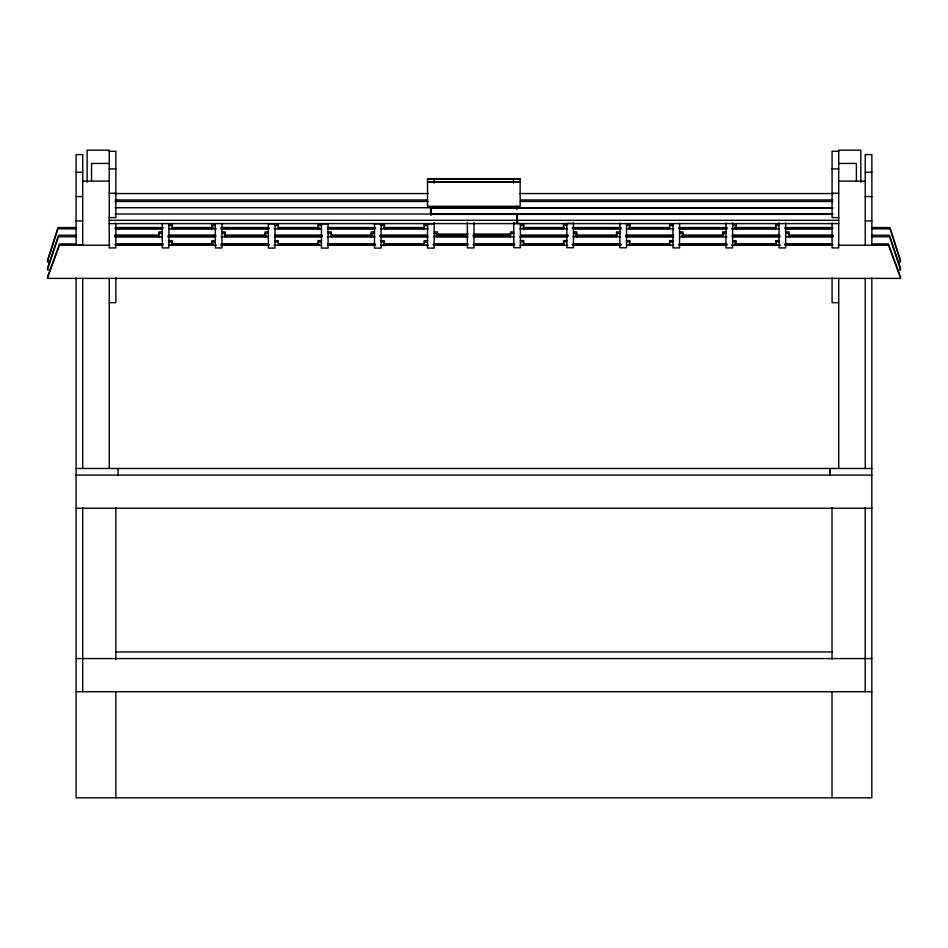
<?xml version="1.0" encoding="UTF-8"?>
<svg xmlns="http://www.w3.org/2000/svg" width="948" height="948" viewBox="0 0 948 948"><rect width="100%" height="100%" fill="white"/><g stroke="black" fill="none" stroke-linecap="round" stroke-linejoin="round"><path stroke-width="1.42" d="M47.4 260.7L57.994 227.544L75.757 227.544M47.4 268.391L58.551 235.234L76.326 235.234M47.4 277.077L59.605 243.92L75.887 243.92M109.233 151.277L115.869 151.277L115.869 217.59L109.233 217.59M838.707 151.265L832.083 151.265L832.083 217.578L838.707 217.578M109.233 163.447L91.553 163.447L91.553 181.056M838.707 163.447L856.388 163.447L856.388 181.056M109.233 168.934L115.869 168.934M832.083 168.934L838.707 168.934M76.089 172.252L82.713 172.252M865.24 172.263L871.864 172.263M427.536 178.876L520.156 178.876M82.713 181.127L109.233 181.127M838.707 181.127L865.24 181.127M427.536 181.815L520.156 181.815M427.536 182.004L520.156 182.004M109.233 193.262L115.869 193.262M832.083 193.262L838.707 193.262M114.542 193.57L428.093 193.57M519.8 193.57L833.363 193.57M76.089 196.58L82.713 196.58M865.24 196.592L871.864 196.592M115.158 199.957L427.37 199.957M520.582 199.957L832.794 199.957M115.146 201.474L428.141 201.474M520.345 201.474L832.794 201.474M115.146 207.742L516.826 207.742M517.383 207.742L832.782 207.742M832.806 208.098L431.127 208.098L431.127 215.172M115.146 214.023L516.826 214.023L516.826 223.609L109.233 223.609M832.782 214.023L517.383 214.023L517.383 223.609L838.707 223.609M431.127 214.367L832.806 214.367M109.233 220.292L516.826 220.292M517.383 220.292L838.707 220.292M76.089 220.908L82.713 220.908M865.24 220.908L871.864 220.908M513.792 223.42L520.416 223.42L520.416 247.724L513.792 247.724L513.792 222.614M573.469 223.408L566.833 223.408L566.833 247.712L573.469 247.712L573.469 223.053M268.379 223.787L275.015 223.787L275.015 248.092L268.379 248.092L268.379 223.444M328.067 223.787L321.431 223.787L321.431 248.092L328.067 248.092L328.067 223.444M374.484 223.787L381.108 223.787L381.108 248.092L374.484 248.092L374.484 223.444M434.16 223.787L427.536 223.787L427.536 248.092L434.16 248.092L434.16 222.614M168.922 224.226L172.228 224.226L172.228 228.847M215.338 224.226L212.02 224.226L212.02 228.847M275.015 224.226L278.333 224.226L278.333 228.847M321.431 224.226L318.113 224.226L318.113 228.847M381.108 224.226L384.426 224.226L384.426 228.847M427.524 224.226L424.218 224.226L424.218 228.847M520.416 224.226L523.734 224.226L523.734 228.847M566.833 224.226L563.515 224.226L563.515 228.847M626.51 224.226L629.827 224.226L629.827 228.847M672.938 224.226L669.62 224.226L669.62 228.847M732.614 224.226L735.932 224.226L735.932 228.847M779.031 224.226L775.713 224.226L775.713 228.847M168.922 225.541L172.228 225.541M212.02 225.541L215.338 225.541M275.015 225.541L278.333 225.541M318.113 225.541L321.431 225.541M381.108 225.541L384.426 225.541M424.218 225.541L427.524 225.541M520.416 225.541L523.734 225.541M563.515 225.541L566.833 225.541M626.51 225.541L629.827 225.541M669.62 225.541L672.938 225.541M732.614 225.541L735.932 225.541M775.713 225.541L779.031 225.541M115.727 227.544L163.103 227.544M171.991 227.544L213.442 227.544M220.837 227.544L268.213 227.544M278.582 227.544L318.552 227.544M327.427 227.544L374.804 227.544M383.691 227.544L423.661 227.544M522.846 227.544L564.297 227.544M573.184 227.544L620.549 227.544M629.436 227.544L669.407 227.544M679.775 227.544L727.14 227.544M734.546 227.544L775.997 227.544M784.885 227.544L832.249 227.544M872.231 227.544L889.994 227.544L900.6 260.7M115.135 228.018L162.487 228.018M171.363 228.018L212.802 228.018M221.678 228.018L269.031 228.018M277.906 228.018L319.334 228.018M328.221 228.018L375.562 228.018M384.45 228.018L424.396 228.018M523.533 228.018L563.491 228.018M572.367 228.018L621.201 228.018M628.595 228.018L670.023 228.018M678.898 228.018L726.251 228.018M735.127 228.018L776.566 228.018M785.442 228.018L832.794 228.018M115.135 228.575L162.487 228.575M171.363 228.575L212.802 228.575M221.678 228.575L269.031 228.575M277.906 228.575L319.334 228.575M328.221 228.575L375.562 228.575M384.45 228.575L424.396 228.575M523.533 228.575L563.491 228.575M572.367 228.575L621.201 228.575M628.595 228.575L670.023 228.575M678.898 228.575L726.251 228.575M735.127 228.575L776.566 228.575M785.442 228.575L832.794 228.575M75.639 228.847L57.875 228.847L47.4 262.004L50.363 262.004M115.62 228.847L163.009 228.847M168.922 228.847L216.322 228.847M220.766 228.847L268.154 228.847M274.079 228.847L321.467 228.847M327.392 228.847L374.78 228.847M380.693 228.847L428.081 228.847M519.895 228.847L567.283 228.847M573.208 228.847L620.596 228.847M626.51 228.847L673.91 228.847M679.835 228.847L727.223 228.847M731.666 228.847L779.055 228.847M784.968 228.847L832.356 228.847M872.35 228.847L890.113 228.847L900.6 262.004L897.638 262.004M162.286 231.916L158.968 231.916L158.968 236.799M328.067 231.916L331.385 231.916L331.385 236.799M374.484 231.916L371.166 231.916L371.166 236.799M434.16 231.916L437.478 231.916L437.478 236.799M513.792 231.916L510.474 231.916L510.474 236.799M573.469 231.916L576.787 231.916L576.787 236.799M619.885 231.916L616.567 231.916L616.567 236.799M679.562 231.916L682.88 231.916L682.88 236.799M725.978 231.916L722.66 231.916L722.66 236.799M785.667 231.916L788.973 231.916L788.973 236.799M221.962 231.952L225.28 231.952L225.28 236.834M268.379 231.94L265.073 231.94L265.073 236.834M158.968 233.492L162.286 233.492M328.067 233.492L331.385 233.492M371.166 233.492L374.484 233.492M434.16 233.492L437.478 233.492M510.474 233.492L513.792 233.492M573.469 233.492L576.787 233.492M616.567 233.492L619.885 233.492M679.562 233.492L682.88 233.492M722.66 233.492L725.978 233.492M785.667 233.492L788.973 233.492M221.962 233.516L225.28 233.516M265.073 233.516L268.379 233.516M437.111 234.061L468.075 234.061M473.976 234.061L510.842 234.061M114.838 235.234L159.264 235.234M168.152 235.234L215.552 235.234M224.439 235.234L265.902 235.234M274.79 235.234L322.19 235.234M331.065 235.234L372.54 235.234M379.947 235.234L427.335 235.234M436.222 235.234L467.328 235.234M473.253 235.234L510.273 235.234M520.642 235.234L568.042 235.234M575.448 235.234L616.911 235.234M625.799 235.234L673.199 235.234M682.074 235.234L723.549 235.234M732.437 235.234L779.825 235.234M788.712 235.234L833.15 235.234M871.65 235.234L889.425 235.234L900.6 268.391M115.158 235.519L159.548 235.519M168.424 235.519L215.777 235.519M224.652 235.519L266.092 235.519M274.967 235.519L322.32 235.519M331.196 235.519L372.623 235.519M380.018 235.519L427.37 235.519M436.246 235.519L467.328 235.519M473.242 235.519L510.237 235.519M520.594 235.519L567.947 235.519M575.341 235.519L616.769 235.519M625.656 235.519L672.997 235.519M681.885 235.519L723.312 235.519M732.188 235.519L779.54 235.519M788.416 235.519L832.806 235.519M115.158 236.526L159.548 236.526M168.424 236.526L215.777 236.526M224.652 236.526L266.092 236.526M274.967 236.526L322.32 236.526M331.196 236.526L372.623 236.526M380.018 236.526L427.37 236.526M436.246 236.526L467.328 236.526M473.242 236.526L510.237 236.526M520.594 236.526L567.947 236.526M575.341 236.526L616.769 236.526M625.656 236.526L672.997 236.526M681.885 236.526L723.312 236.526M732.188 236.526L779.54 236.526M788.416 236.526L832.806 236.526M76.136 236.799L58.397 236.799L47.4 269.955L50.363 269.955M114.59 236.799L162.286 236.799M167.843 236.799L215.172 236.799M221.085 236.799L268.414 236.799M274.327 236.799L321.656 236.799M327.57 236.799L374.898 236.799M380.812 236.799L428.141 236.799M434.054 236.799L468.075 236.799M473.988 236.799L513.923 236.799M519.836 236.799L567.165 236.799M573.09 236.799L620.419 236.799M626.332 236.799L673.661 236.799M679.562 236.799L726.903 236.799M732.816 236.799L780.145 236.799M785.667 236.799L833.387 236.799M871.84 236.799L889.591 236.799L900.6 269.955L897.638 269.955M168.922 240.602L172.228 240.602L172.228 245.224M215.338 240.602L212.02 240.602L212.02 245.224M275.015 240.602L278.333 240.602L278.333 245.224M321.431 240.602L318.113 240.602L318.113 245.224M520.416 240.602L523.734 240.602L523.734 245.224M566.833 240.602L563.515 240.602L563.515 245.224M626.51 240.602L629.827 240.602L629.827 245.224M672.938 240.602L669.62 240.602L669.62 245.224M732.614 240.602L735.932 240.602L735.932 245.224M779.031 240.602L775.713 240.602L775.713 245.224M381.108 240.78L384.426 240.78L384.426 245.413L381.108 245.413M427.524 240.78L424.218 240.78L424.218 245.413L427.524 245.413M168.922 241.918L172.228 241.918M212.02 241.918L215.338 241.918M275.015 241.918L278.333 241.918M318.113 241.918L321.431 241.918M520.416 241.918L523.734 241.918M563.515 241.918L566.833 241.918M626.51 241.918L629.827 241.918M669.62 241.918L672.938 241.918M732.614 241.918L735.932 241.918M775.713 241.918L779.031 241.918M381.108 242.096L384.426 242.096M424.218 242.096L427.524 242.096M115.846 243.92L163.198 243.92M172.074 243.92L213.513 243.92M220.92 243.92L268.272 243.92M278.641 243.92L318.599 243.92M327.475 243.92L374.839 243.92M383.715 243.92L423.673 243.92M434.03 243.92L468.075 243.92M473.988 243.92L513.946 243.92M522.834 243.92L564.273 243.92M573.149 243.92L620.502 243.92M629.389 243.92L669.347 243.92M679.704 243.92L727.069 243.92M734.463 243.92L775.902 243.92M784.778 243.92L832.143 243.92M872.101 243.92L888.383 243.92L900.6 277.077M115.135 244.394L162.487 244.394M171.363 244.394L212.802 244.394M221.678 244.394L269.031 244.394M277.906 244.394L319.334 244.394M328.221 244.394L375.562 244.394M384.45 244.394L424.396 244.394M433.272 244.394L467.305 244.394M473.23 244.394L514.657 244.394M523.533 244.394L563.491 244.394M572.367 244.394L621.201 244.394M628.595 244.394L670.023 244.394M678.898 244.394L726.251 244.394M735.127 244.394L776.566 244.394M785.442 244.394L832.794 244.394M115.135 244.951L162.487 244.951M171.363 244.951L212.802 244.951M221.678 244.951L269.031 244.951M277.906 244.951L319.334 244.951M328.221 244.951L375.562 244.951M384.45 244.951L424.396 244.951M433.272 244.951L467.305 244.951M473.23 244.951L514.657 244.951M523.533 244.951L563.491 244.951M572.367 244.951L621.201 244.951M628.595 244.951L670.023 244.951M678.898 244.951L726.251 244.951M735.127 244.951L776.566 244.951M785.442 244.951L832.794 244.951M109.778 245.224L59.44 245.224L47.4 278.38L900.6 278.38L888.549 245.224L838.21 245.224M115.703 245.224L163.08 245.224M168.922 245.224L216.381 245.224M220.813 245.224L268.201 245.224M274.114 245.224L321.491 245.224M327.416 245.224L374.792 245.224M380.717 245.224L428.093 245.224M434.018 245.224L468.063 245.224M473.988 245.224L513.97 245.224M519.883 245.224L567.271 245.224M573.184 245.224L620.561 245.224M626.486 245.224L673.862 245.224M679.787 245.224L727.163 245.224M731.607 245.224L780.465 245.224M784.908 245.224L832.285 245.224M109.233 302.673L115.869 302.673L115.869 277.859M838.707 302.685L832.083 302.685L832.083 277.859M76.089 468.478L871.864 468.478M76.089 475.102L871.864 475.102M76.089 508.258L871.864 508.258M115.869 651.94L832.024 651.94M76.089 658.564L871.816 658.564M76.089 691.72L871.816 691.72M871.864 245.212L871.864 154.595L865.24 154.595L865.24 245.224M871.816 277.989L871.816 797.813L76.089 797.813L76.089 277.989M865.24 278.38L865.24 468.478M865.18 507.524L865.18 691.72M860.808 182.229L860.808 150.187L838.707 150.187L838.707 247.914L832.083 247.914L832.083 222.863M838.707 278.38L838.707 468.478M832.024 507.524L832.024 659.298M832.024 691.72L832.024 797.813M785.667 222.863L785.667 247.914L779.031 247.914L779.031 222.863M732.614 222.863L732.614 247.914L725.978 247.914L725.978 222.863M679.562 223.254L679.562 247.914L672.938 247.914L672.938 223.609M626.51 223.455L626.51 247.76L619.885 247.76L619.885 223.1M516.826 206.107L516.826 209.425M513.532 178.876L513.532 183.165M473.988 222.638L473.988 247.914L467.364 247.914L467.364 222.638M434.16 178.876L434.16 183.165M430.57 207.742L430.57 214.817M221.962 223.278L221.962 247.938L215.338 247.938L215.338 223.633M168.922 223.598L168.922 247.89L162.286 247.89L162.286 223.242M118.085 468.478L118.085 475.102M115.869 223.254L115.869 247.914L109.233 247.914L109.233 150.187L87.133 150.187L87.133 182.229M115.869 507.524L115.869 659.298M115.869 691.72L115.869 797.813M109.233 278.38L109.233 468.478M82.713 278.38L82.713 468.478M82.713 507.524L82.713 691.72M82.713 154.595L76.089 154.595L76.089 245.224L82.713 245.224L82.713 154.595M520.156 178.674L427.536 178.674L427.536 206.309L520.156 206.309L520.156 178.674M829.867 475.102L829.867 468.478L829.82 475.102"/></g></svg>
